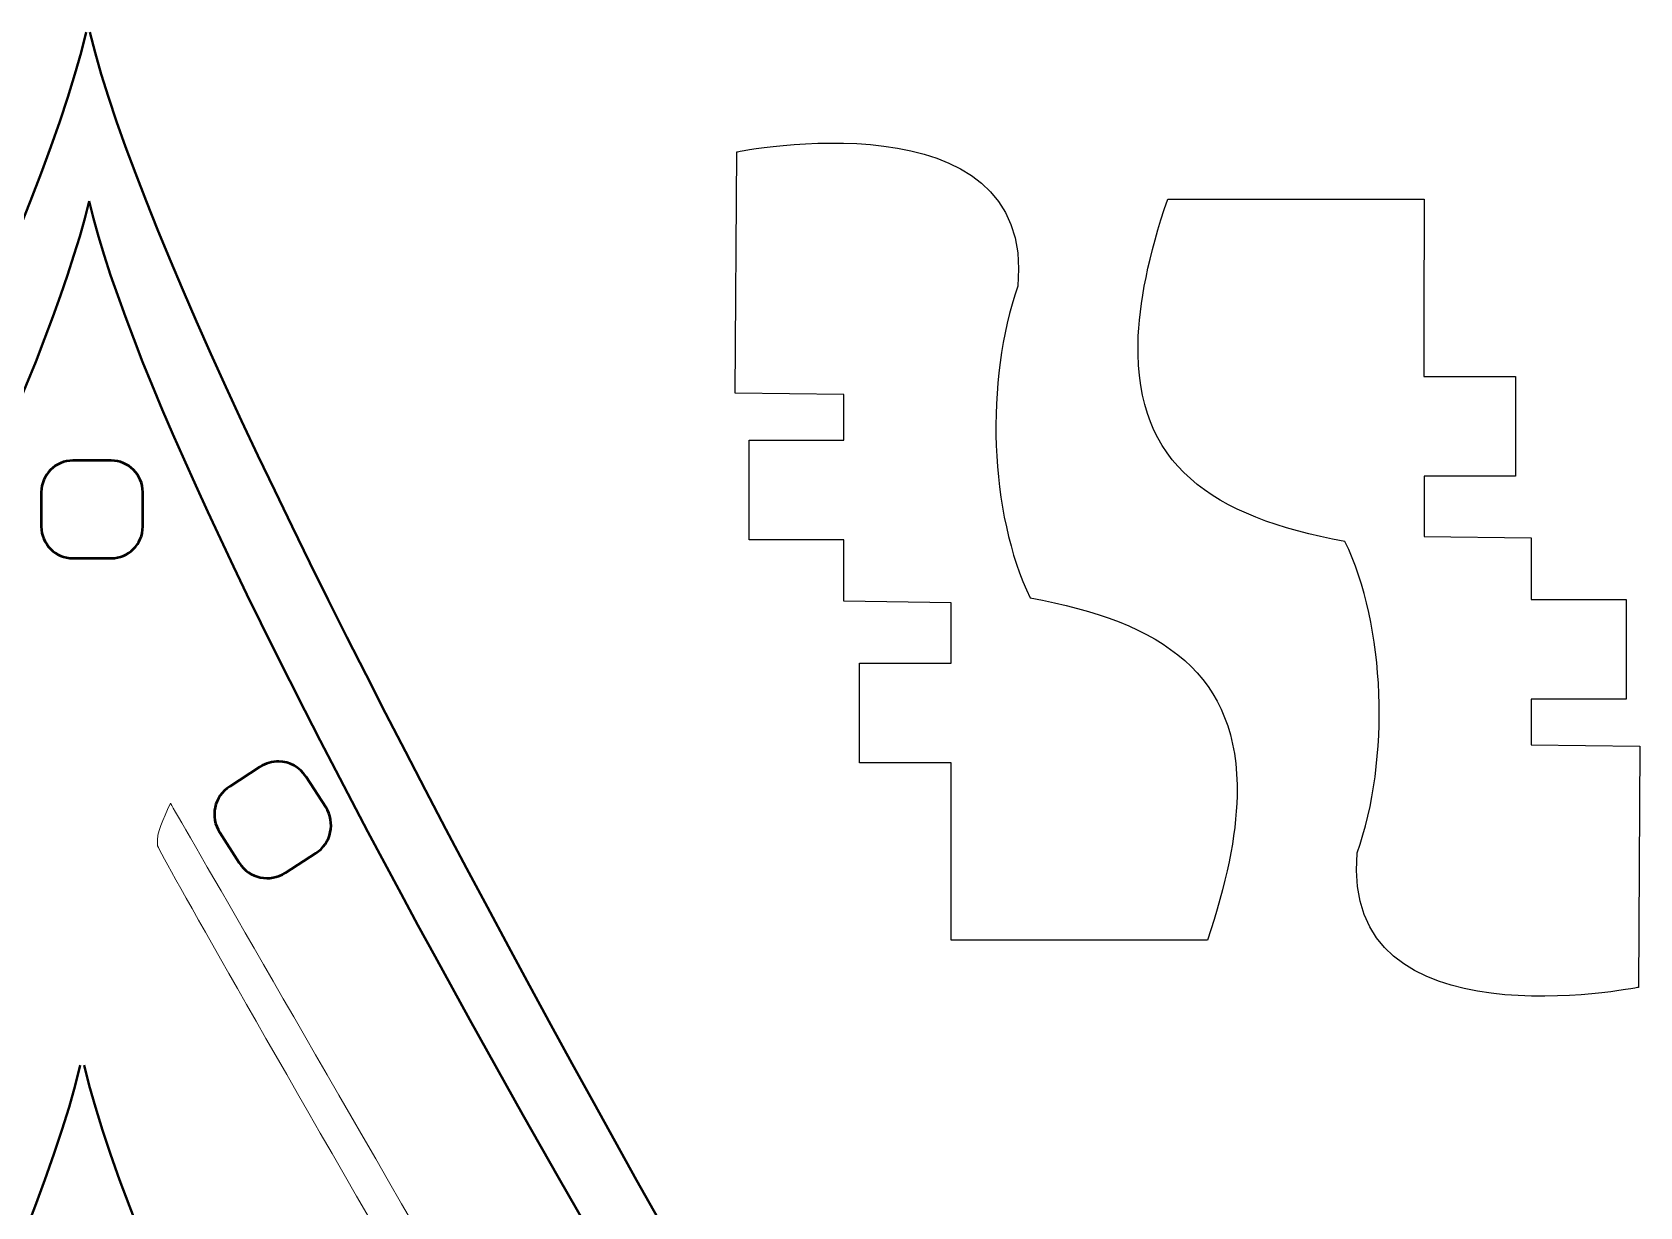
# Model space of a CAD drawing. Header units: centimetres. Extents: x -23.9 to 25.8, y -49.2 to 14.5.
# Drawn here: x -15.14 to -7.2, y 7.68 to 13.48 of the extents above; entities that cross this region are included whole.
import ezdxf

# ---------------------------------------------------------------- set-up
doc = ezdxf.new("R2010")
doc.units = ezdxf.units.CM
doc.header["$MEASUREMENT"] = 0
doc.layers.add('layer 1', color=7, linetype='Continuous')

msp = doc.modelspace()

# ---------------------------------------------------------------- linework, layer by layer
at = {"layer": 'layer 1', "color": 5, "lineweight": 40}
for points in [[(-14.87759, 13.48093), (-15.36883, 11.4092), (-19.29638, 4.65681), (-19.92464, 3.84612)], [(-14.8591, 13.48093), (-14.36783, 11.4092), (-10.40775, 4.65681), (-9.77953, 3.84612)], [(-14.9068, 8.37737), (-15.39804, 6.3055), (-19.32559, -0.44676), (-19.95371, -1.25758)], [(-14.88831, 8.37737), (-14.39704, 6.3055), (-10.437, -0.44676), (-9.80874, -1.25758)]]:
    msp.add_open_spline(points, degree=3, dxfattribs=at)
at = {"layer": 'layer 1', "color": 1, "lineweight": 25}
for points, knots in [([(-9.19275, 9.70788), (-9.17952, 10.30358), (-9.55491, 10.56736), (-10.215, 10.68561), (-10.215, 10.68561), (-10.41657, 11.10164), (-10.43947, 11.7632), (-10.27536, 12.22527), (-10.27536, 12.22527), (-10.18783, 13.1873), (-11.66414, 12.88948), (-11.66414, 12.88948), (-11.66414, 12.88948), (-11.66414, 12.88948), (-11.67158, 11.6979), (-11.67158, 11.6979), (-11.67158, 11.6979), (-11.67158, 11.6979), (-11.13497, 11.69046), (-11.13497, 11.69046), (-11.13497, 11.69046), (-11.13497, 11.69046), (-11.13497, 11.46514), (-11.13497, 11.46514), (-11.13497, 11.46514), (-11.13497, 11.46514), (-11.60335, 11.46514), (-11.60335, 11.46514), (-11.60335, 11.46514), (-11.60335, 11.46514), (-11.60335, 10.97196), (-11.60335, 10.97196), (-11.60335, 10.97196), (-11.60335, 10.97196), (-11.13497, 10.97196), (-11.13497, 10.97196), (-11.13497, 10.97196), (-11.13497, 10.97196), (-11.13497, 10.66878), (-11.13497, 10.66878), (-11.13497, 10.66878), (-11.13497, 10.66878), (-10.6058, 10.66204), (-10.6058, 10.66204), (-10.6058, 10.66204), (-10.60552, 10.56252), (-10.60566, 10.46304), (-10.60538, 10.36356), (-10.60538, 10.36356), (-10.60538, 10.36356), (-11.05725, 10.36356), (-11.05725, 10.36356), (-11.05725, 10.36356), (-11.05725, 10.36356), (-11.05725, 9.87048), (-11.05725, 9.87048), (-11.05725, 9.87048), (-11.05725, 9.87048), (-10.60496, 9.87048), (-10.60496, 9.87048), (-10.60496, 9.87048), (-10.60496, 9.57848), (-10.60524, 9.28645), (-10.60566, 8.99446), (-10.60566, 8.99446), (-10.60566, 8.99446), (-9.33937, 8.99446), (-9.33937, 8.99446), (-9.33937, 8.99446), (-9.24472, 9.27379), (-9.19716, 9.5093), (-9.19275, 9.70788)], [0, 0, 0, 0, 0.0526316, 0.0526316, 0.0526316, 0.0526316, 0.1052632, 0.1052632, 0.1052632, 0.1052632, 0.1578947, 0.1578947, 0.1578947, 0.1578947, 0.2105263, 0.2105263, 0.2105263, 0.2105263, 0.2631579, 0.2631579, 0.2631579, 0.2631579, 0.3157895, 0.3157895, 0.3157895, 0.3157895, 0.3684211, 0.3684211, 0.3684211, 0.3684211, 0.4210526, 0.4210526, 0.4210526, 0.4210526, 0.4736842, 0.4736842, 0.4736842, 0.4736842, 0.5263158, 0.5263158, 0.5263158, 0.5263158, 0.5789474, 0.5789474, 0.5789474, 0.5789474, 0.6315789, 0.6315789, 0.6315789, 0.6315789, 0.6842105, 0.6842105, 0.6842105, 0.6842105, 0.7368421, 0.7368421, 0.7368421, 0.7368421, 0.7894737, 0.7894737, 0.7894737, 0.7894737, 0.8421053, 0.8421053, 0.8421053, 0.8421053, 0.8947368, 0.8947368, 0.8947368, 0.8947368, 1, 1, 1, 1]), ([(-9.68181, 11.94277), (-9.69518, 11.34707), (-9.31982, 11.08329), (-8.65974, 10.96504), (-8.65974, 10.96504), (-8.45813, 10.54901), (-8.43523, 9.88745), (-8.59938, 9.42538), (-8.59938, 9.42538), (-8.68687, 8.46335), (-7.2106, 8.76117), (-7.2106, 8.76117), (-7.2106, 8.76117), (-7.2106, 8.76117), (-7.20316, 9.95261), (-7.20316, 9.95261), (-7.20316, 9.95261), (-7.20316, 9.95261), (-7.73977, 9.96005), (-7.73977, 9.96005), (-7.73977, 9.96005), (-7.73977, 9.96005), (-7.73977, 10.18537), (-7.73977, 10.18537), (-7.73977, 10.18537), (-7.73977, 10.18537), (-7.27135, 10.18537), (-7.27135, 10.18537), (-7.27135, 10.18537), (-7.27135, 10.18537), (-7.27135, 10.67855), (-7.27135, 10.67855), (-7.27135, 10.67855), (-7.27135, 10.67855), (-7.73977, 10.67855), (-7.73977, 10.67855), (-7.73977, 10.67855), (-7.73977, 10.67855), (-7.73977, 10.98187), (-7.73977, 10.98187), (-7.73977, 10.98187), (-7.73977, 10.98187), (-8.26893, 10.98861), (-8.26893, 10.98861), (-8.26893, 10.98861), (-8.26918, 11.08813), (-8.26904, 11.18761), (-8.26918, 11.28709), (-8.26918, 11.28709), (-8.26918, 11.28709), (-7.81748, 11.28709), (-7.81748, 11.28709), (-7.81748, 11.28709), (-7.81748, 11.28709), (-7.81748, 11.78017), (-7.81748, 11.78017), (-7.81748, 11.78017), (-7.81748, 11.78017), (-8.26974, 11.78017), (-8.26974, 11.78017), (-8.26974, 11.78017), (-8.2696, 12.07216), (-8.26946, 12.36419), (-8.26904, 12.65619), (-8.26904, 12.65619), (-8.26904, 12.65619), (-9.53533, 12.65619), (-9.53533, 12.65619), (-9.53533, 12.65619), (-9.62988, 12.37686), (-9.67754, 12.14134), (-9.68195, 11.94277), (-9.68195, 11.94277), (-9.68195, 11.94277), (-9.68181, 11.94277), (-9.68181, 11.94277)], [0, 0, 0, 0, 0.05, 0.05, 0.05, 0.05, 0.1, 0.1, 0.1, 0.1, 0.15, 0.15, 0.15, 0.15, 0.2, 0.2, 0.2, 0.2, 0.25, 0.25, 0.25, 0.25, 0.3, 0.3, 0.3, 0.3, 0.35, 0.35, 0.35, 0.35, 0.4, 0.4, 0.4, 0.4, 0.45, 0.45, 0.45, 0.45, 0.5, 0.5, 0.5, 0.5, 0.55, 0.55, 0.55, 0.55, 0.6, 0.6, 0.6, 0.6, 0.65, 0.65, 0.65, 0.65, 0.7, 0.7, 0.7, 0.7, 0.75, 0.75, 0.75, 0.75, 0.8, 0.8, 0.8, 0.8, 0.85, 0.85, 0.85, 0.85, 0.9, 0.9, 0.9, 0.9, 1, 1, 1, 1])]:
    msp.add_open_spline(points, degree=3, knots=knots, dxfattribs=at)
at = {"layer": 'layer 1', "color": 5, "lineweight": 40}
for points in [[(-14.86365, 12.64558), (-15.28134, 10.8843), (-18.15564, 6.04243), (-19.38291, 4.13204), (-19.38291, 4.13204), (-19.68045, 3.71506), (-19.80335, 3.35278), (-19.84375, 3.30426)], [(-14.86365, 12.64558), (-14.44597, 10.8843), (-11.5485, 6.04243), (-10.32122, 4.13204), (-10.32122, 4.13204), (-10.02372, 3.71506), (-9.90078, 3.35278), (-9.86042, 3.30426)]]:
    msp.add_open_spline(points, degree=3, knots=[0, 0, 0, 0, 0.3333333, 0.3333333, 0.3333333, 0.3333333, 1, 1, 1, 1], dxfattribs=at)
at = {"layer": 'layer 1', "color": 1, "lineweight": 50}
for points, knots in [([(-14.94345, 11.36428), (-14.94345, 11.36428), (-14.75451, 11.36428), (-14.75451, 11.36428), (-14.75451, 11.36428), (-14.66811, 11.36428), (-14.59837, 11.29468), (-14.59837, 11.20814), (-14.59837, 11.20814), (-14.59837, 11.20814), (-14.59837, 11.03782), (-14.59837, 11.03782), (-14.59837, 11.03782), (-14.59837, 10.95142), (-14.66811, 10.88168), (-14.75451, 10.88168), (-14.75451, 10.88168), (-14.75451, 10.88168), (-14.94345, 10.88168), (-14.94345, 10.88168), (-14.94345, 10.88168), (-15.02999, 10.88168), (-15.09959, 10.95142), (-15.09959, 11.03782), (-15.09959, 11.03782), (-15.09959, 11.03782), (-15.09959, 11.20814), (-15.09959, 11.20814), (-15.09959, 11.20814), (-15.09959, 11.29468), (-15.02999, 11.36428), (-14.94345, 11.36428)], [0, 0, 0, 0, 0.1111111, 0.1111111, 0.1111111, 0.1111111, 0.2222222, 0.2222222, 0.2222222, 0.2222222, 0.3333333, 0.3333333, 0.3333333, 0.3333333, 0.4444444, 0.4444444, 0.4444444, 0.4444444, 0.5555556, 0.5555556, 0.5555556, 0.5555556, 0.6666667, 0.6666667, 0.6666667, 0.6666667, 0.7777778, 0.7777778, 0.7777778, 0.7777778, 1, 1, 1, 1]), ([(-13.92647, 9.87725), (-13.87355, 9.87612), (-13.82215, 9.84952), (-13.79114, 9.80144), (-13.79114, 9.80144), (-13.79114, 9.80144), (-13.6948, 9.65207), (-13.6948, 9.65207), (-13.6948, 9.65207), (-13.6452, 9.57531), (-13.6671, 9.47346), (-13.74401, 9.42386), (-13.74401, 9.42386), (-13.74401, 9.42386), (-13.89337, 9.32752), (-13.89337, 9.32752), (-13.89337, 9.32752), (-13.97028, 9.27792), (-14.07213, 9.29997), (-14.12159, 9.37673), (-14.12159, 9.37673), (-14.12159, 9.37673), (-14.21789, 9.5261), (-14.21789, 9.5261), (-14.21789, 9.5261), (-14.26753, 9.603), (-14.24559, 9.70485), (-14.16872, 9.75445), (-14.16872, 9.75445), (-14.16872, 9.75445), (-14.01932, 9.85079), (-14.01932, 9.85079), (-14.01932, 9.85079), (-13.99053, 9.86924), (-13.95829, 9.87792), (-13.92647, 9.87725)], [0, 0, 0, 0, 0.1, 0.1, 0.1, 0.1, 0.2, 0.2, 0.2, 0.2, 0.3, 0.3, 0.3, 0.3, 0.4, 0.4, 0.4, 0.4, 0.5, 0.5, 0.5, 0.5, 0.6, 0.6, 0.6, 0.6, 0.7, 0.7, 0.7, 0.7, 0.8, 0.8, 0.8, 0.8, 1, 1, 1, 1])]:
    msp.add_open_spline(points, degree=3, knots=knots, dxfattribs=at)
at = {"layer": 'layer 1', "color": 5, "lineweight": 20}
msp.add_open_spline([(-8.34443, 4.38492), (-8.3421, 4.383), (-8.32788, 4.36355), (-8.31303, 4.34164), (-8.31303, 4.34164), (-8.31303, 4.34164), (-8.28601, 4.30184), (-8.28601, 4.30184), (-8.28601, 4.30184), (-8.28601, 4.30184), (-8.31426, 4.30376), (-8.31426, 4.30376), (-8.31426, 4.30376), (-8.38729, 4.30857), (-8.48402, 4.25843), (-8.53186, 4.19103), (-8.53186, 4.19103), (-8.55983, 4.15136), (-8.57909, 4.09732), (-8.58629, 4.0385), (-8.58629, 4.0385), (-8.59663, 3.95249), (-8.58283, 3.86073), (-8.54107, 3.73945), (-8.54107, 3.73945), (-8.53034, 3.70802), (-8.5138, 3.65927), (-8.50455, 3.63086), (-8.50455, 3.63086), (-8.4952, 3.6026), (-8.47838, 3.55202), (-8.46723, 3.51854), (-8.46723, 3.51854), (-8.43347, 3.41783), (-8.42627, 3.39535), (-8.39995, 3.31076), (-8.39995, 3.31076), (-8.38605, 3.2661), (-8.37022, 3.2125), (-8.36454, 3.19154), (-8.36454, 3.19154), (-8.35903, 3.17061), (-8.34499, 3.11825), (-8.33342, 3.07511), (-8.33342, 3.07511), (-8.32196, 3.0321), (-8.30336, 2.95464), (-8.29207, 2.90313), (-8.29207, 2.90313), (-8.27359, 2.81907), (-8.26809, 2.78915), (-8.25073, 2.67821), (-8.25073, 2.67821), (-8.22332, 2.50431), (-8.22593, 2.30272), (-8.25733, 2.16916), (-8.25733, 2.16916), (-8.31218, 1.93587), (-8.47767, 1.73522), (-8.7001, 1.63272), (-8.7001, 1.63272), (-8.94761, 1.51848), (-9.22168, 1.52703), (-9.50764, 1.65765), (-9.50764, 1.65765), (-9.55188, 1.67791), (-9.62752, 1.71923), (-9.69119, 1.7581), (-9.69119, 1.7581), (-10.38944, 2.20072), (-10.79913, 3.03321), (-11.10728, 3.55313), (-11.10728, 3.55313), (-12.34461, 5.63964), (-14.5434, 9.45557), (-14.52576, 9.46382), (-14.52576, 9.46382), (-14.53155, 9.53122), (-14.49874, 9.58509), (-14.46209, 9.67079), (-14.46209, 9.67079), (-14.46057, 9.67564), (-12.22057, 5.77152), (-11.00321, 3.70072), (-11.00321, 3.70072), (-10.58883, 2.96608), (-10.23704, 2.39091), (-9.72605, 1.99637), (-9.72605, 1.99637), (-9.46587, 1.80332), (-9.2075, 1.71015), (-8.98606, 1.7296), (-8.98606, 1.7296), (-8.8634, 1.74033), (-8.74296, 1.79464), (-8.63106, 1.88984), (-8.63106, 1.88984), (-8.59924, 1.91686), (-8.58559, 1.93311), (-8.53542, 2.00394), (-8.53542, 2.00394), (-8.46846, 2.0985), (-8.45439, 2.12895), (-8.42394, 2.24457), (-8.42394, 2.24457), (-8.34746, 2.53463), (-8.40768, 2.94596), (-8.59867, 3.43671), (-8.59867, 3.43671), (-8.63215, 3.52282), (-8.63741, 3.53755), (-8.66083, 3.6128), (-8.66083, 3.6128), (-8.74628, 3.88801), (-8.7522, 4.067), (-8.68066, 4.20866), (-8.68066, 4.20866), (-8.63935, 4.29067), (-8.55747, 4.3509), (-8.45799, 4.3728), (-8.45799, 4.3728), (-8.41706, 4.38175), (-8.34979, 4.38892), (-8.34443, 4.38492)], degree=3, knots=[0, 0, 0, 0, 0.03125, 0.03125, 0.03125, 0.03125, 0.0625, 0.0625, 0.0625, 0.0625, 0.09375, 0.09375, 0.09375, 0.09375, 0.125, 0.125, 0.125, 0.125, 0.15625, 0.15625, 0.15625, 0.15625, 0.1875, 0.1875, 0.1875, 0.1875, 0.21875, 0.21875, 0.21875, 0.21875, 0.25, 0.25, 0.25, 0.25, 0.28125, 0.28125, 0.28125, 0.28125, 0.3125, 0.3125, 0.3125, 0.3125, 0.34375, 0.34375, 0.34375, 0.34375, 0.375, 0.375, 0.375, 0.375, 0.40625, 0.40625, 0.40625, 0.40625, 0.4375, 0.4375, 0.4375, 0.4375, 0.46875, 0.46875, 0.46875, 0.46875, 0.5, 0.5, 0.5, 0.5, 0.53125, 0.53125, 0.53125, 0.53125, 0.5625, 0.5625, 0.5625, 0.5625, 0.59375, 0.59375, 0.59375, 0.59375, 0.625, 0.625, 0.625, 0.625, 0.65625, 0.65625, 0.65625, 0.65625, 0.6875, 0.6875, 0.6875, 0.6875, 0.71875, 0.71875, 0.71875, 0.71875, 0.75, 0.75, 0.75, 0.75, 0.78125, 0.78125, 0.78125, 0.78125, 0.8125, 0.8125, 0.8125, 0.8125, 0.84375, 0.84375, 0.84375, 0.84375, 0.875, 0.875, 0.875, 0.875, 0.90625, 0.90625, 0.90625, 0.90625, 0.9375, 0.9375, 0.9375, 0.9375, 1, 1, 1, 1], dxfattribs=at)

doc.saveas('drawing.dxf')
